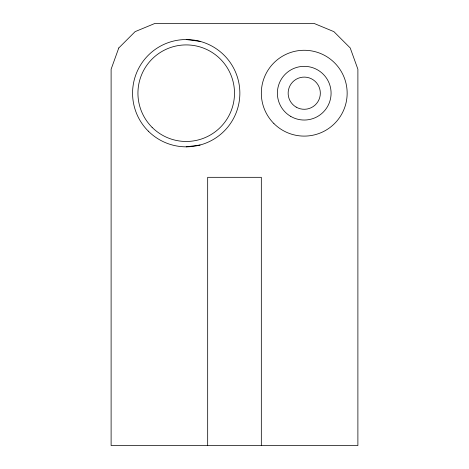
<?xml version="1.0" encoding="UTF-8"?>
<svg xmlns="http://www.w3.org/2000/svg" width="469" height="469" viewBox="0 0 469 469"><rect width="100%" height="100%" fill="white"/><g stroke="black" fill="none" stroke-linecap="round" stroke-linejoin="round"><path stroke-width="0.7" d="M186.216 146.838L200.105 145.009M186.216 39.543L200.105 41.372M261.321 445.55L261.321 177.317L207.679 177.317L207.679 445.55M118.774 47.973L111.112 69.236L111.112 445.55L357.888 445.55L357.888 69.236L350.226 47.973L333.893 31.64L314.113 23.45L154.887 23.45L135.107 31.64L118.774 47.973M148.286 131.127A53.648 53.648 0 0 0 238.035 107.073A53.648 53.648 0 0 0 172.334 41.372A53.648 53.648 0 0 0 148.286 131.127M152.079 127.334A48.284 48.284 0 0 0 232.853 105.689A48.284 48.284 0 0 0 173.723 46.554A48.284 48.284 0 0 0 152.079 127.334M273.896 123.54A42.919 42.919 0 0 0 345.694 104.3A42.919 42.919 0 0 0 293.131 51.737A42.919 42.919 0 0 0 273.896 123.54M290.815 116.441A26.844 26.844 0 0 0 331.085 93.19A26.844 26.844 0 0 0 290.815 69.94A26.844 26.844 0 0 0 290.815 116.441M296.191 107.131A16.093 16.093 0 0 0 320.333 93.19A16.093 16.093 0 0 0 296.191 79.255A16.093 16.093 0 0 0 296.191 107.131"/></g></svg>
